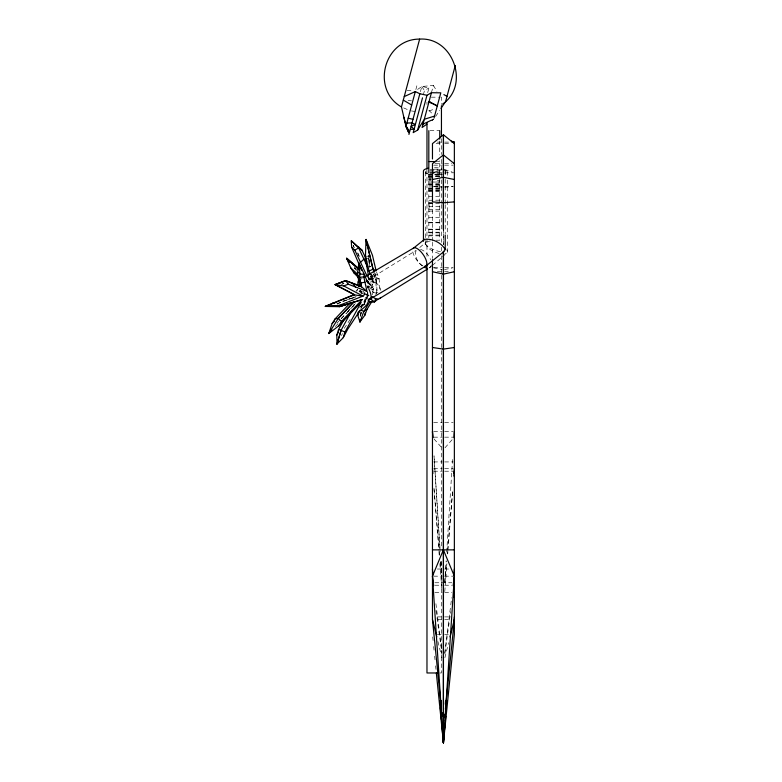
<?xml version="1.0" encoding="UTF-8"?>
<svg xmlns="http://www.w3.org/2000/svg" width="782" height="782" viewBox="0 0 782 782"><rect width="100%" height="100%" fill="white"/><g stroke="black" fill="none" stroke-linecap="round" stroke-linejoin="round"><path stroke-width="0.59" stroke-dasharray="3.91 2.93" d="M367.755 292.849L367.677 295.156L369.857 295.909M367.911 288.226L367.99 285.919M359.525 307.473L363.18 304.296L367.775 294.961L367.853 292.644M368.009 288.02L368.087 285.713M368.918 288.245L368.996 286.017M371.186 289.35L371.303 285.88M444.753 582.551L446.151 560.635M446.688 552.112L452.553 459.484M444.772 591.661L446.952 563.646M447.715 553.9L447.9 551.457M447.998 550.245L452.553 491.77M444.802 581.925L446.59 561.241M447.216 553.949L447.431 551.515M447.539 550.293L452.573 491.898M360.512 316.309L360.961 311.774M360.561 316.153L361.01 311.627M361.431 314.168L361.646 311.998M444.782 652.774L450.618 606.089M450.774 604.897L451.664 597.712M439.152 253.524C433.893 251.951 427.715 249.341 425.594 243.876L426.649 241.638L430.344 240.983M447.372 180.173L447.372 251.227L447.206 252.518L442.612 256.633M444.782 653.957L450.667 611.759M353.738 306.221L354.09 304.042M369.72 280.064L370.951 274.159M444.88 657.75L448.614 642.677M415.848 89.559L417.265 84.3M420.393 91.719L421.811 86.421L428.927 87.995L426.952 95.355M423.336 94.778L424.47 90.565L428.927 87.995M431.41 92.784L433.384 85.424L421.791 86.499L417.285 89.666M431.742 120.77L433.746 119.118L431.605 120.125M372.33 294.775L373.053 292.458L372.017 279.037L370.746 275.616M375.839 294.775L376.621 292.302L380.13 292.302M363.552 296.73L365.302 292.312M361.304 308.382L367.657 292.292L363.327 294.169M363.62 305.41L368.43 293.26M364.001 304.462L368.381 293.416M372.379 292.155L373.688 288.841L370.179 288.841M363.503 295.86L364.5 293.837L368.791 294.706L363.18 306.124M341.402 335.615L342.496 333.533M348.391 311.451L349.554 309.31M356.621 291.412L357.814 289.242M359.652 290.425L361.489 291.608L359.935 294.374L365.223 292.243M360.619 308.382L366.269 299.408L368.087 300.62M350.15 319.388L344.422 328.117L347.697 329.242M435.662 116.43L439.66 110.418M444.997 447.783L452.798 438.937M341.284 318.489L346.318 313.181M347.159 312.301L351.353 307.873M352.193 306.994L354.705 304.335M336.983 323.113L340.346 319.574M341.187 318.694L355.448 303.66M335.361 326.602L339.574 322.057M360.541 306.476L363.288 304.09L360.013 302.966M419.748 247.532L426.649 241.638M429.66 267.688L431.508 266.115M432.436 265.323L441.693 257.415M356.084 290.581L357.765 289.389M368.107 279.985L416.141 250.377M359.133 280.2L362.222 278.372M371.685 289.995L373.688 288.841L371.577 289.692M352.672 298.323L355.781 296.622M431.674 120.487L433.668 119.431M358.977 291.344L361.128 290.347M367.384 287.962L369.524 286.965M359.202 291.969L361.323 291.119M369.896 288.235L374.099 286.544L371.616 283.934M360.6 292.82L363.825 291.393M429.015 111.083L434.538 108.913M337.218 303.641L346.26 300.083M347.394 299.643L354.178 296.965M337.11 303.846L356.338 296.28M341.695 284.179L343.972 283.319M341.597 284.374L343.875 283.524M444.753 254.013L446.317 253.466M433.551 172.421L442.289 169.469M342.457 301.285L355.771 297.092M444.528 269.507L452.172 268.07M444.655 187.211L453.149 186.605M431.293 97.183L438.526 97.183M440.882 97.183L441.449 97.183L441.449 104.505M430.032 130.662L439.738 130.662M437.314 142.119L442.172 142.119M444.655 142.119L449.503 142.119M436.102 143.614L442.172 143.614M444.655 143.614L450.715 143.614M437.314 161.561L439.738 161.561M434.89 163.712L442.172 163.712M444.655 163.712L451.937 163.712M433.678 165.158L442.172 165.158M444.655 165.158L453.149 165.158M430.032 169.714L439.738 169.714M430.032 170.74L439.738 170.74M430.032 172.03L439.738 172.03M430.032 172.177L439.738 172.177M432.466 172.793L442.172 172.793M444.655 172.793L454.362 172.793M430.032 173.35L439.738 173.35M428.819 174.376L439.738 174.396M428.819 174.699L439.738 174.699M428.819 175.188L439.738 175.188M428.819 176.116L439.738 176.116M428.819 176.497L439.738 176.497M428.819 176.664L439.738 176.664L439.738 160.115M428.819 176.967L434.89 176.967M428.819 177.837L434.89 177.807M428.819 178.345L431.253 178.345M428.819 179.322L431.253 179.322M428.819 180.378L431.253 180.378M437.314 180.378L439.738 180.378M428.819 183.79L439.738 183.721M428.819 184.337L439.738 184.337M428.819 184.513L439.738 184.513M428.819 185.764L439.738 185.764M433.678 186.517L442.172 186.517M444.655 186.517L453.149 186.517M428.819 187.025L439.738 187.025M428.819 188.345L439.738 188.345M428.819 188.843L439.738 188.755M428.819 189.772L439.738 189.772M428.819 190.427L439.738 190.505M428.819 190.886L439.738 190.886M428.819 191.258L439.738 191.258M428.819 196.36L439.738 196.262M428.819 200.26L439.738 200.163M428.819 202.43L432.466 202.43M428.819 203.183L432.466 203.183M428.819 203.428L439.738 203.496M428.819 206.448L439.738 206.448M428.819 209.537L439.738 209.537M428.819 211.101L439.738 211.101M428.819 217.308L439.738 217.308M428.819 222.284L439.738 222.284M428.819 222.811L439.738 222.811M428.819 229.185L439.738 229.185M428.819 229.605L439.738 229.605M428.819 232.225L439.738 232.225M428.819 232.831L439.738 232.831M428.819 235.099L439.738 235.099M428.819 235.851L439.738 235.851M436.102 240.211L439.738 240.211L439.738 177.27M365.556 256.193L369.075 256.193M365.38 258.451L368.899 258.451M366.875 266.789L370.394 266.789L369.114 259.644M433.678 267.659L442.172 267.659M444.655 267.659L453.149 267.659M437.314 271.716L442.172 271.716M444.655 271.716L448.291 271.716M370.648 281.246L372.994 281.246L371.792 274.57M371.9 282.83L374.246 282.83L370.961 275.254M367.012 286.701L369.358 286.701M359.153 291.608L361.489 291.608M433.678 422.612L442.172 422.612M444.655 422.612L453.149 422.612M433.678 431.537L442.172 431.537M444.655 431.537L453.149 431.537M433.678 437.167L442.172 437.167M444.655 437.167L453.149 437.167M433.678 461.927L442.172 461.927M444.655 461.927L453.149 461.927M433.678 468.633L442.172 468.633M444.655 468.633L453.149 468.633M433.678 471.214L442.172 471.214M444.655 471.214L453.149 471.214M437.314 569.022L442.172 569.022M444.655 569.022L449.503 569.022M433.678 576.168L442.172 576.168M444.655 576.168L453.149 576.168M434.89 582.756L451.937 582.756M434.89 585.229L442.172 585.229M444.655 585.229L451.937 585.229M434.89 592.414L442.172 592.414M444.655 592.414L451.937 592.414M437.314 616.9L442.172 616.9M444.655 616.9L450.715 616.9M437.314 619.491L442.172 619.491M444.655 619.491L449.503 619.491M437.314 634.505L442.172 634.505M444.655 634.505L448.291 634.505M439.895 672.97L441.449 672.97L441.449 559.521M407.07 90.585L413.072 90.849M433.678 186.605L442.172 187.211M408.048 100.546L411.606 100.878M411.352 110.927L417.217 111.806M433.551 267.864L442.289 269.507M440.471 251.706C434.284 250.572 427.979 247.738 424.02 242.694M444.528 169.469L452.172 172.06M364.5 293.837L367.775 294.961M363.18 304.296L366.455 305.42M339.095 303.778L336.915 303.035L338.87 305.606M403.639 107.896L410.169 110.751M367.814 277.561L374.246 282.83L367.345 276.486M361.646 304.442L363.278 305.918M356.074 269.36L354.354 267.767L356.172 270.67M356.885 270.298L354.305 267.923L356.123 270.826M428.849 110.223L432.935 114.407M434.02 438.937L441.82 447.783M371 274.003L376.553 281.09L373.034 281.09L371.841 274.423M421.791 86.499L424.47 90.565M433.384 85.424L436.913 91.357M373.073 273.72L376.553 281.09L375.155 273.309M370.551 275.821L372.994 281.246M357.765 252.909L359.935 257.923M367.911 276.329L370.727 282.83M357.716 253.065L359.026 256.076M367.863 276.486L369.739 280.816M353.229 245.274L354.207 247.513M353.181 245.421L354.158 247.669M446.796 249.693L447.372 251.227M376.553 272.038L379.104 278.881L380.052 291.187M374.578 273.221L376.074 277.532L372.017 279.037L375.536 279.037L373.464 273.182M437.92 641.514L441.947 657.75M369.163 259.487L370.443 266.642M368.869 262.566L368.312 255.411M369.124 263.534L369.876 268.177M368.674 276.799L369.075 279.018M435.994 610.547L436.835 616.578M437.001 617.78L441.869 652.755M435.906 603.694L441.889 651.572M432.71 636.919L433.072 640.526M433.678 646.548L434.039 650.165M434.645 656.186L435.007 659.803M435.613 665.824L435.985 669.431M434.039 489.464L439.288 550.293M439.396 551.515L439.709 555.161M440.334 562.463L441.81 579.501M433.981 488.115L438.819 550.245M438.917 551.457L439.201 555.112M439.865 563.646L441.859 589.217M440.002 548.162L434.03 455.838L440.129 552.112M440.872 561.525L441.81 576.109M440.745 561.847L441.83 578.905M447.372 171.737L447.372 175.354M445.222 170.808L445.222 178.071M445.222 179.283L445.222 203.496M445.222 204.698L445.222 233.75M441.449 138.658L441.449 154.513M441.449 159.391L441.449 203.31M441.449 204.532L441.449 242.352M441.449 247.229L441.449 250.885M441.449 255.763L441.449 274.062M441.449 275.284L441.449 548.544M439.738 141.034L439.738 154.983M432.466 203.085L432.466 241.012M432.466 242.225L432.466 258.471M429.113 204.581L429.113 211.863M428.819 174.112L428.819 237.777M426.972 102.061L426.972 104.505M426.972 170.378L426.972 256.985M425.594 172.157L425.594 243.876M368.263 255.567L368.263 259.204M422.857 265.802A10.928 4.233 55.4 0 1 415.75 258.676A10.928 4.233 55.4 0 1 412.642 249.917M368.615 299.291A10.919 4.154 59.4 0 1 363.767 295.811M362.095 293.68A10.919 4.154 59.4 0 1 360.58 291.275M366.846 285.733A10.919 4.154 59.4 0 1 368.361 288.147M431.322 264.932A10.928 5.894 53.9 0 1 428.145 268.187M422.192 265.909A10.928 5.894 53.9 0 1 416.083 250.866M420.501 249.399A10.928 5.894 53.9 0 1 430.599 259.683M443.609 169.811A10.919 2.825 0 0 1 444.753 173.8M442.632 174.288A10.919 2.825 0 0 1 434.45 174.728M427.461 173.536A10.919 2.825 0 0 1 426.649 170.72M433.795 169.215A10.919 2.825 0 0 1 441.234 169.401M369.612 279.487A10.919 5.943 58.3 0 1 380.854 290.357M440.471 173.897A10.919 3.431 0 0 1 435.134 174.484M431.361 174.366A10.919 3.431 0 0 1 429.582 174.151M427.197 173.663A10.919 3.431 0 0 1 425.3 172.998M434.469 167.641A10.919 3.431 0 0 1 441.459 168.472M444.635 169.938A10.919 3.431 0 0 1 445.056 171.708M431.253 179.567L428.819 179.567L431.253 179.655M439.738 182.001L428.819 182.001L439.738 182.089M379.104 278.881L375.585 278.881L376.572 292.458L373.053 292.458L377.295 293.309L376.122 277.375L379.104 278.881M443.443 244.649L443.443 230.113L443.384 244.649"/><path stroke-width="1.17" d="M368.478 275.684L365.38 258.451L366.015 239.585L372.985 269.213L369.045 271.051L370.326 274.472M453.971 437.627L454.362 431.537M451.263 141.112L454.362 142.119L454.362 634.505L443.443 742.9L432.466 576.168L443.384 549.863L454.362 576.168L443.443 742.9L436.346 673.048M443.765 727.397L443.932 724.963M445.31 704.25L445.554 700.594M453.951 575.112L454.362 569.022M453.98 473.501L454.362 468.633M453.961 597.282L454.362 592.414M453.941 476.082L454.362 471.214M444.381 731.991L443.443 742.9L441.703 723.516M444.596 729.577L445.124 723.516M445.329 721.092L445.75 716.244M446.17 711.395L446.483 707.769M446.903 702.92L447.118 700.496M453.941 621.739L454.362 616.9M372.085 301.246L367.071 309.222L363.855 311.363L359.955 321.969L357.765 315.4L358.088 312.155M359.955 321.969L360.179 319.701M359.994 321.813L364.842 315.254L365.057 313.083M444.528 717.739L444.899 714.103M445.378 709.245L454.362 619.491L450.051 636.88M361.91 270.425L358.889 262.928L357.384 274.453L359.994 286.603M453.159 585.747L454.362 576.168M454.019 587.634L454.362 585.229M445.222 234.962L445.222 249.487L444.166 251.403L425.643 266.222L369.808 299.213M361.382 269.565L358.782 263.133L364.275 274.267L363.825 276.906L366.934 291.344L361.48 286.789L359.446 277.317L360.082 273.905L357.99 272.224M408.673 132.735L405.985 126.371L401.459 106.948L419.641 39.1C453.11 36.852 470.138 85.062 442.641 104.065M408.781 132.305L405.985 126.371L415.31 91.592L419.846 93.752L426.972 95.287L431.429 92.716L440.794 92.833L434.02 118.102M408.937 134.455L409.318 133.048L406.073 126.058L409.582 132.07L419.846 93.752M422.515 97.858L413.189 132.647L417.647 130.066L423.707 120.262M417.647 130.066L426.972 95.287M431.429 92.716L422.104 127.495L426.923 124.133M445.505 101.943L455.28 65.453M338.489 329.652L341.187 330.072L337.013 343.914L336.817 335.175L338.489 329.652L344.305 318.948M369.954 298.313L366.455 305.42L359.143 311.783L347.697 329.242L343.269 337.628L336.915 344.119L341.079 330.278L351.871 310.425M343.269 337.628L344.93 332.106L361.245 302.126L338.577 326.006L328.772 333.533L338.381 318.225L353.816 301.969L339.525 306.466L325.41 306.231L354.295 294.511M368.566 299.408L370.873 299.408L371.597 297.092M368.087 300.62L369.906 301.832L374.617 301.832L375.663 298.48M328.88 333.327L332.135 323.553L335.019 318.968L349.965 303.221M357.765 315.4L359.612 310.386M364.842 315.254L367.071 309.222M336.817 335.175L338.479 332.027M336.915 344.119L338.557 341.001M338.577 326.006L341.47 321.422L362.222 299.545L339.417 306.671L325.312 306.436L354.647 294.736L335.243 284.531L345.82 280.562L361.577 286.583L359.544 277.111L357.384 274.453M440.989 108.415L444.987 102.413M332.135 323.553L334.647 320.903M353.708 302.175L338.283 318.43L341.47 321.422M328.772 333.533L332.067 330.063M360.522 262.293L363.894 259.204M423.6 240.133L424.499 239.351C432.221 238.344 441.4 242.635 445.222 249.487M424.499 239.351L413.854 247.874L364.295 277.151M377.95 299.252L374.666 301.676L369.954 301.676L363.806 311.519L360.942 309.916M358.322 304.149L360.267 302.8M379.593 298.558L427.617 268.949M351.245 240.944L351.656 247.19L354.813 250.191L358.567 247.914L351.294 240.788L361.9 250.045L366.572 259.937M423.003 124.142L431.605 120.125M404.245 96.577L415.31 91.592M429.826 102.08L428.995 101.797M325.312 306.436L339.261 305.41L363.004 296.075L343.728 285.929L335.146 284.726L345.722 280.767L361.48 286.789M335.243 284.531L345.82 280.562M343.728 285.929L348.293 284.218L366.934 291.344M339.417 306.671L362.222 299.545M424.313 119.275L434.567 116.078M454.362 271.716L443.443 274.14L432.466 271.716M335.019 318.968L338.381 318.225M432.466 179.518L443.384 177.27L454.362 179.518M360.668 282.996L364.969 282.194M419.641 39.1C384.128 38.895 370.6 89.373 401.459 106.948M454.362 347.501L443.443 349.104L432.466 347.501M359.446 277.317L363.825 276.906M454.362 201.883L443.443 202.753L432.466 201.883L432.466 163.712L443.384 154.895L454.362 163.712M406.884 123.018L412.026 122.95L415.398 124.426L411.127 126.283L414.089 129.294L410.315 129.333M451.937 142.119L454.362 142.119M428.819 161.561L436.102 161.561M432.466 549.863L454.362 549.863M438.526 672.97L426.972 672.97L426.972 264.306M332.809 302.966L334.862 302.996M339.261 305.41L343.357 305.479M363.004 296.075L354.549 294.931L335.146 284.726M408.184 118.15L412.984 119.343M431.332 102.853L429.68 102.139L437.294 105.902L429.025 101.67M341.079 330.278L344.93 332.106M443.893 94.593L447.001 96.362M403.297 100.106L411.703 105.052M366.064 239.429L373.034 269.057L376.132 270.895L372.457 255.294L366.064 239.429L366.817 245.294M370.873 299.408L374.617 301.832M361.9 250.045L358.606 247.757L367.393 266.623M358.958 269.712L346.68 258.422L350.786 267.923L353.826 272.762L356.309 274.492M454.362 143.614L443.443 134.797L432.466 143.614L432.466 158.981M366.455 280.191L368.293 281.716M366.357 280.396L370.209 284.286M366.611 281.285L371.303 285.88M363.943 259.057L366.69 261.364M349.192 262.185L346.729 258.265L357.863 267.767M346.729 258.265L358.127 268.744M350.786 267.923L357.677 274.267M353.826 272.762L358.772 277.991M352.506 283.358L355.556 286.994M345.722 280.767L348.293 284.218M358.518 279.741L360.766 282.801M406.591 127.3L407.803 129.157M346.68 258.422L349.143 262.341M405.985 126.371L408.839 131.63M354.813 250.191L366.993 275.978M358.743 247.034L359.564 248.95M351.656 247.19L360.6 267.825M403.932 117.359L405.32 123.018M367.775 282.947L364.275 274.267L359.984 274.111L358.889 262.928M373.034 269.057L374.138 272.332M432.466 259.673L432.466 619.491L436.776 636.88M365.38 255.45L369.045 271.051M432.466 576.168L433.658 585.747M432.466 619.491L441.439 709.245M441.801 712.891L442.172 716.527M439.709 700.496L439.914 702.92M440.334 707.769L440.647 711.395M440.97 715.031L441.39 719.88M432.466 468.633L432.847 473.501M432.466 569.022L432.866 575.112M441.263 700.594L441.429 703.038M442.074 712.783L442.241 715.217M432.857 437.607L432.466 431.537L432.847 437.627M441.449 105.717L441.449 136.215M439.738 130.662L439.738 139.147M428.819 130.662L428.819 172.91M426.972 122.794L426.972 169.156M423.443 241.267L423.443 171.317A10.919 3.431 0 0 1 428.184 168.228M413.023 248.608A10.928 4.233 55.4 0 1 423.746 255.411A10.928 4.233 55.4 0 1 424.411 266.33M368.811 288.978A10.919 4.154 59.4 0 1 368.615 299.291M358.43 286.31A10.919 4.154 59.4 0 1 359.133 280.2M426.317 268.04A10.928 5.894 53.9 0 1 424.284 267.268M380.697 297.434A10.919 5.943 58.3 0 1 372.349 296.642M443.443 229.37L443.443 134.797L443.384 229.37M443.443 742.9L443.443 251.149L443.384 742.9"/></g></svg>
